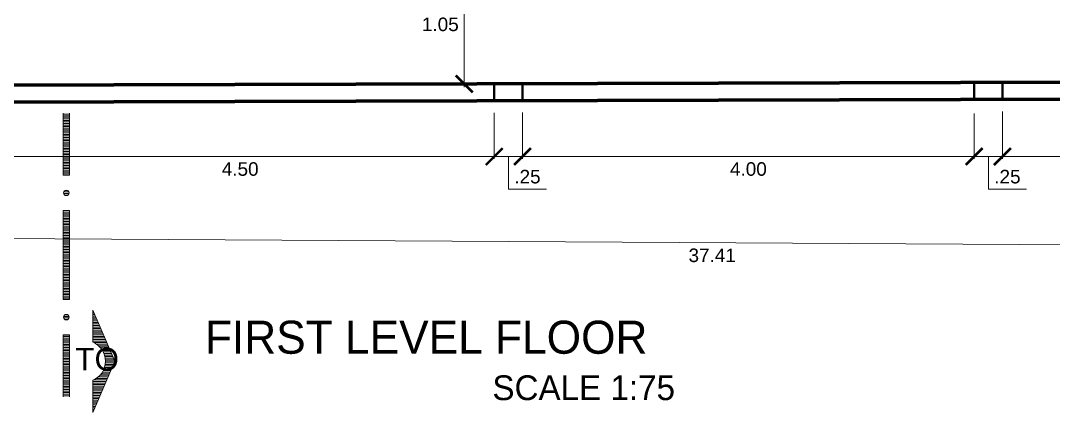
# Model space of a CAD drawing. Header units: millimetres. Extents: x 565 to 912, y 163 to 192.
# Drawn here: x 586.76 to 595.91, y 179.21 to 182.68 of the extents above; entities that cross this region are included whole.
import ezdxf

# ---------------------------------------------------------------- set-up
doc = ezdxf.new("R2010")
doc.units = ezdxf.units.MM
doc.header["$LTSCALE"] = 0.0125
for name, color, linetype, lineweight in [('COLUMNAS', 162, 'Continuous', 40), ('COTAS', 9, 'Continuous', 9), ('MURO ALTO', 40, 'Continuous', 70), ('proy', 254, 'Continuous', 0)]:
    doc.layers.add(name, color=color, linetype=linetype, lineweight=lineweight)
doc.styles.add('ARIAL', font='arial.ttf')
doc.styles.add('NOMBRE-2', font='arial.ttf')
doc.styles.add('STYLE1', font='arial.ttf', dxfattribs={"height": 0.5})
doc.dimstyles.new('ISO-25', dxfattribs={"dimtxt": 0.12, "dimasz": 0.15, "dimexe": 0.02, "dimexo": 0.1055, "dimgap": 0.05, "dimtad": 2, "dimtih": 1, "dimtoh": 1, "dimzin": 4, "dimdsep": 46, "dimtxsty": 'ARIAL', "dimblk": 'ARCHTICK', "dimcen": 2.5, "dimdle": 0.03, "dimclrd": 1, "dimclre": 2, "dimclrt": 256, "dimadec": 0, "dimazin": 0, "dimtfac": 1, "dimtmove": 0, "dimatfit": 0, "dimldrblk": 'ARCHTICK', "dimfxl": 0, "dimlwd": 13, "dimlwe": 9, "dimarcsym": 0})

# ---------------------------------------------------------------- blocks, each defined once
blk = doc.blocks.new('_ARCHTICK')
at = {"color": 0, "linetype": 'ByBlock', "const_width": 0.15}
blk.add_lwpolyline([(-0.5, -0.5), (0.5, 0.5)], dxfattribs=at)
blk = doc.blocks.new('*D17')
at = {"layer": 'COTAS', "color": 2, "lineweight": 9, "transparency": 16777216}
for p, q in [((574.1512, 181.2318), (574.1488, 180.8026)), ((611.6269, 181.0184), (611.6245, 180.5892))]:
    blk.add_line(p, q, dxfattribs=at)
at = {"layer": 'COTAS', "color": 1, "lineweight": 13, "transparency": 16777216}
blk.add_line((574.1189, 180.8228), (611.6546, 180.609), dxfattribs=at)
at = {"layer": 'Defpoints', "color": 0, "transparency": 16777216}
for p in [(574.1518, 181.3373), (611.6275, 181.1239), (611.6246, 180.6092)]:
    blk.add_point(p, dxfattribs=at)
at = {"layer": 'COTAS', "color": 1, "lineweight": 13, "transparency": 16777216, "xscale": 0.15, "yscale": 0.15, "zscale": 0.15}
for p, rotation in [((574.1489, 180.8226), 179.6737143879261), ((611.6246, 180.6092), 359.6737143879261)]:
    blk.add_blockref('_ARCHTICK', p, dxfattribs=dict(at, rotation=rotation))
at = {"layer": 'COTAS', "transparency": 16777216, "insert": (592.8861, 180.6032), "char_height": 0.12, "attachment_point": 5, "style": 'ARIAL'}
blk.add_mtext('37.41', dxfattribs=at)
blk = doc.blocks.new('*D52')
at = {"layer": 'COTAS', "color": 2, "lineweight": 9, "transparency": 16777216}
for p, q in [((586.4563, 181.8552), (586.4563, 181.4593)), ((590.9563, 181.8681), (590.9563, 181.4593))]:
    blk.add_line(p, q, dxfattribs=at)
at = {"layer": 'COTAS', "color": 1, "lineweight": 13, "transparency": 16777216}
blk.add_line((586.4263, 181.4793), (590.9863, 181.4793), dxfattribs=at)
at = {"layer": 'Defpoints', "color": 0, "transparency": 16777216}
for p in [(590.9563, 181.9736), (586.4563, 181.9607), (590.9563, 181.4793)]:
    blk.add_point(p, dxfattribs=at)
at = {"layer": 'COTAS', "color": 1, "lineweight": 13, "transparency": 16777216, "xscale": 0.15, "yscale": 0.15, "zscale": 0.15, "rotation": 180}
blk.add_blockref('_ARCHTICK', (586.4563, 181.4793), dxfattribs=at)
at = {"layer": 'COTAS', "color": 1, "lineweight": 13, "transparency": 16777216, "xscale": 0.15, "yscale": 0.15, "zscale": 0.15}
blk.add_blockref('_ARCHTICK', (590.9563, 181.4793), dxfattribs=at)
at = {"layer": 'COTAS', "transparency": 16777216, "insert": (588.7063, 181.3681), "char_height": 0.12, "attachment_point": 5, "style": 'ARIAL'}
blk.add_mtext('4.50', dxfattribs=at)
blk = doc.blocks.new('*D53')
at = {"layer": 'COTAS', "color": 2, "lineweight": 9, "transparency": 16777216}
for p, q in [((590.9563, 181.8681), (590.9563, 181.4593)), ((591.2063, 181.8683), (591.2063, 181.4593))]:
    blk.add_line(p, q, dxfattribs=at)
at = {"layer": 'COTAS', "color": 1, "lineweight": 13, "transparency": 16777216}
for p, q in [((590.9563, 181.4793), (591.2063, 181.4793)), ((590.9563, 181.4793), (591.2063, 181.4793)), ((591.0813, 181.4793), (591.0813, 181.1893)), ((591.0813, 181.1893), (591.419, 181.1893))]:
    blk.add_line(p, q, dxfattribs=at)
at = {"layer": 'Defpoints', "color": 0, "transparency": 16777216}
for p in [(590.9563, 181.9736), (591.2063, 181.9738), (591.2063, 181.4793)]:
    blk.add_point(p, dxfattribs=at)
at = {"layer": 'COTAS', "transparency": 16777216, "insert": (591.2502, 181.3005), "char_height": 0.12, "attachment_point": 5, "style": 'ARIAL'}
blk.add_mtext('.25', dxfattribs=at)
blk = doc.blocks.new('*D54')
at = {"layer": 'COTAS', "color": 2, "lineweight": 9, "transparency": 16777216}
for p, q in [((591.2063, 181.8683), (591.2063, 181.4593)), ((595.2063, 181.861), (595.2063, 181.4593))]:
    blk.add_line(p, q, dxfattribs=at)
at = {"layer": 'COTAS', "color": 1, "lineweight": 13, "transparency": 16777216}
blk.add_line((591.1763, 181.4793), (595.2363, 181.4793), dxfattribs=at)
at = {"layer": 'Defpoints', "color": 0, "transparency": 16777216}
for p in [(591.2063, 181.9738), (595.2063, 181.9665), (595.2063, 181.4793)]:
    blk.add_point(p, dxfattribs=at)
at = {"layer": 'COTAS', "color": 1, "lineweight": 13, "transparency": 16777216, "xscale": 0.15, "yscale": 0.15, "zscale": 0.15, "rotation": 180}
blk.add_blockref('_ARCHTICK', (591.2063, 181.4793), dxfattribs=at)
at = {"layer": 'COTAS', "color": 1, "lineweight": 13, "transparency": 16777216, "xscale": 0.15, "yscale": 0.15, "zscale": 0.15}
blk.add_blockref('_ARCHTICK', (595.2063, 181.4793), dxfattribs=at)
at = {"layer": 'COTAS', "transparency": 16777216, "insert": (593.2063, 181.3681), "char_height": 0.12, "attachment_point": 5, "style": 'ARIAL'}
blk.add_mtext('4.00', dxfattribs=at)
blk = doc.blocks.new('*D55')
at = {"layer": 'COTAS', "color": 2, "lineweight": 9, "transparency": 16777216}
for p, q in [((595.2063, 181.861), (595.2063, 181.4593)), ((595.4564, 181.88), (595.4564, 181.4593))]:
    blk.add_line(p, q, dxfattribs=at)
at = {"layer": 'COTAS', "color": 1, "lineweight": 13, "transparency": 16777216}
for p, q in [((595.2063, 181.4793), (595.4564, 181.4793)), ((595.2063, 181.4793), (595.4564, 181.4793)), ((595.3313, 181.4793), (595.3313, 181.1893)), ((595.3313, 181.1893), (595.6691, 181.1893))]:
    blk.add_line(p, q, dxfattribs=at)
at = {"layer": 'Defpoints', "color": 0, "transparency": 16777216}
for p in [(595.4564, 181.9855), (595.2063, 181.9665), (595.4564, 181.4793)]:
    blk.add_point(p, dxfattribs=at)
at = {"layer": 'COTAS', "transparency": 16777216, "insert": (595.5002, 181.3005), "char_height": 0.12, "attachment_point": 5, "style": 'ARIAL'}
blk.add_mtext('.25', dxfattribs=at)
blk = doc.blocks.new('*D56')
at = {"layer": 'COTAS', "color": 2, "lineweight": 9, "transparency": 16777216}
for p, q in [((597.9963, 181.8897), (597.9963, 181.4593)), ((595.4564, 181.88), (595.4564, 181.4593))]:
    blk.add_line(p, q, dxfattribs=at)
at = {"layer": 'COTAS', "color": 1, "lineweight": 13, "transparency": 16777216}
blk.add_line((595.4264, 181.4793), (598.0263, 181.4793), dxfattribs=at)
at = {"layer": 'Defpoints', "color": 0, "transparency": 16777216}
for p in [(595.4564, 181.9855), (597.9963, 181.9952), (597.9963, 181.4793)]:
    blk.add_point(p, dxfattribs=at)
at = {"layer": 'COTAS', "color": 1, "lineweight": 13, "transparency": 16777216, "xscale": 0.15, "yscale": 0.15, "zscale": 0.15, "rotation": 180}
blk.add_blockref('_ARCHTICK', (595.4564, 181.4793), dxfattribs=at)
at = {"layer": 'COTAS', "color": 1, "lineweight": 13, "transparency": 16777216, "xscale": 0.15, "yscale": 0.15, "zscale": 0.15}
blk.add_blockref('_ARCHTICK', (597.9963, 181.4793), dxfattribs=at)
at = {"layer": 'COTAS', "transparency": 16777216, "insert": (596.7263, 181.3681), "char_height": 0.12, "attachment_point": 5, "style": 'ARIAL'}
blk.add_mtext('2.54', dxfattribs=at)
blk = doc.blocks.new('*D105')
at = {"layer": 'COTAS', "color": 2, "lineweight": 9, "transparency": 16777216}
for p, q in [((590.8508, 183.1773), (590.6711, 183.1773)), ((590.8508, 182.123), (590.6711, 182.123))]:
    blk.add_line(p, q, dxfattribs=at)
at = {"layer": 'COTAS', "color": 1, "lineweight": 13, "transparency": 16777216}
blk.add_line((590.6911, 183.2073), (590.6911, 182.093), dxfattribs=at)
at = {"layer": 'Defpoints', "color": 0, "transparency": 16777216}
for p in [(590.9563, 183.1773), (590.6911, 182.123), (590.9563, 182.123)]:
    blk.add_point(p, dxfattribs=at)
at = {"layer": 'COTAS', "color": 1, "lineweight": 13, "transparency": 16777216, "xscale": 0.15, "yscale": 0.15, "zscale": 0.15}
for p, rotation in [((590.6911, 183.1773), 90), ((590.6911, 182.123), 270)]:
    blk.add_blockref('_ARCHTICK', p, dxfattribs=dict(at, rotation=rotation))
at = {"layer": 'COTAS', "transparency": 16777216, "insert": (590.4786, 182.6501), "char_height": 0.12, "attachment_point": 5, "style": 'ARIAL'}
blk.add_mtext('1.05', dxfattribs=at)

msp = doc.modelspace()

# ---------------------------------------------------------------- hatches: boundary and pattern name
at = {"layer": 'proy'}
h = msp.add_hatch(dxfattribs=at)
h.set_pattern_fill('ANSI31', color=256, scale=0.110262, angle=135, style=0)
h.set_pattern_definition([(180, (630.575972, 307.484464), (-3e-18, 0.0137827678), [])])
h.paths.add_polyline_path([(587.13952, 181.31322), (587.19465, 181.31322), (587.19465, 181.86453), (587.13952, 181.86453)])
h.paths.add_polyline_path([(587.16687, 181.13294, 1), (587.16687, 181.18169, 1)])
h.paths.add_polyline_path([(587.13952, 180.21149), (587.19465, 180.21149), (587.19465, 181.00228), (587.13952, 181.00228)])
h.paths.add_polyline_path([(587.16687, 180.0314, 1), (587.16687, 180.08016, 1)])
h.paths.add_polyline_path([(587.13952, 179.34924), (587.19465, 179.34924), (587.19465, 179.90055), (587.13952, 179.90055)])
h = msp.add_hatch(dxfattribs=at)
h.set_pattern_fill('ANSI31', color=256, scale=0.110262, angle=135, style=0)
h.set_pattern_definition([(7e-15, (537.706513, 309.41546), (1e-18, 0.0137827678), [])])
h.paths.add_polyline_path([(587.40105, 179.83498, -0.6639697), (587.40105, 179.49617), (587.40105, 179.21209), (587.59721, 179.66557), (587.40105, 180.11905)])

# ---------------------------------------------------------------- linework, layer by layer
at = {"layer": 'COLUMNAS'}
for points in [[(590.95626, 181.97365), (591.20626, 181.97365), (591.20653, 182.12365), (590.95653, 182.12297)], [(595.20636, 181.98519), (595.45636, 181.98519), (595.45663, 182.13519), (595.20664, 182.13452)]]:
    msp.add_lwpolyline(points, close=True, dxfattribs=at)
at = {"layer": 'MURO ALTO'}
for p, q in [((586.45626, 182.11074), (609.75626, 182.17405)), ((586.45626, 181.96074), (609.75626, 182.02473))]:
    msp.add_line(p, q, dxfattribs=at)
at = {"layer": 'proy', "color": 2}
for p, q in [((587.13952, 181.86453), (587.13952, 181.31322)), ((587.19465, 181.31322), (587.19465, 181.86453)), ((587.19465, 181.31322), (587.13952, 181.31322)), ((587.13952, 181.00228), (587.13952, 180.21149)), ((587.19465, 180.21149), (587.19465, 181.00228)), ((587.19465, 180.21149), (587.13952, 180.21149)), ((587.13952, 179.90055), (587.13952, 179.34924)), ((587.19465, 179.90055), (587.13952, 179.90055)), ((587.19465, 179.34924), (587.19465, 179.90055))]:
    msp.add_line(p, q, dxfattribs=at)
msp.add_lwpolyline([(587.59721, 179.66557), (587.40105, 180.11905), (587.40105, 179.83498, -0.6639697), (587.40105, 179.49617), (587.40105, 179.21209)], format="xyb", close=True, dxfattribs=at)
for centre in [(587.16687, 181.15731), (587.16687, 180.05578)]:
    msp.add_circle(centre, 0.02438, dxfattribs=at)

# ---------------------------------------------------------------- texts
at = {"layer": 'COLUMNAS', "attachment_point": 1, "style": 'NOMBRE-2'}
for s, insert, char_height in [('{\\fVineta BT|b0|i0|c0|p82;FIRST LEVEL FLOOR}', (588.39427, 180.02453), 0.2929546), ('{\\fVineta BT|b0|i0|c0|p82;SCALE 1:75}', (590.9398, 179.54023), 0.219716)]:
    msp.add_mtext(s, dxfattribs=dict(at, insert=insert, char_height=char_height))
at = {"layer": 'proy', "ltscale": 0.25, "insert": (587.24697, 179.78328), "char_height": 0.198989, "width": 0.3361, "attachment_point": 1, "style": 'STYLE1'}
msp.add_mtext('TO', dxfattribs=at)

# ---------------------------------------------------------------- dimensions: what is measured, and where the dimension line sits
at = {"layer": 'COTAS'}
dim = msp.add_linear_dim(base=(590.69109, 182.12297), p1=(590.95626, 183.17732), p2=(590.95626, 182.12297), angle=90, dimstyle='ISO-25', dxfattribs=at)
dim.commit()
dim.dimension.update_dxf_attribs({"geometry": '*D105', "text_midpoint": (590.47861, 182.65014)})
for base, p1, p2, picture, middle in [((590.95626, 181.47934), (586.45626, 181.96074), (590.95626, 181.97365), '*D52', (588.70626, 181.36807)), ((591.20626, 181.47934), (590.95626, 181.97365), (591.20626, 181.97378), '*D53', (591.13126, 181.30054)), ((595.20633, 181.47934), (591.20626, 181.97378), (595.20633, 181.96646), '*D54', (593.20629, 181.36807)), ((595.45636, 181.47934), (595.20633, 181.96646), (595.45636, 181.98546), '*D55', (595.38135, 181.30054)), ((597.99628, 181.47934), (595.45636, 181.98546), (597.99628, 181.99518), '*D56', (596.72632, 181.36807))]:
    dim = msp.add_linear_dim(base=base, p1=p1, p2=p2, angle=180, dimstyle='ISO-25', override={"dimtmove": 1}, dxfattribs=at)
    dim.commit()
    dim.dimension.update_dxf_attribs({"geometry": picture, "text_midpoint": middle})
dim = msp.add_aligned_dim(p1=(574.15181, 181.33734), p2=(611.62754, 181.12392), distance=-0.51474, text='37.41', dimstyle='ISO-25', dxfattribs=at)
dim.commit()
dim.dimension.update_dxf_attribs({"geometry": '*D17', "text_midpoint": (592.8861, 180.60317)})

doc.saveas('drawing.dxf')
